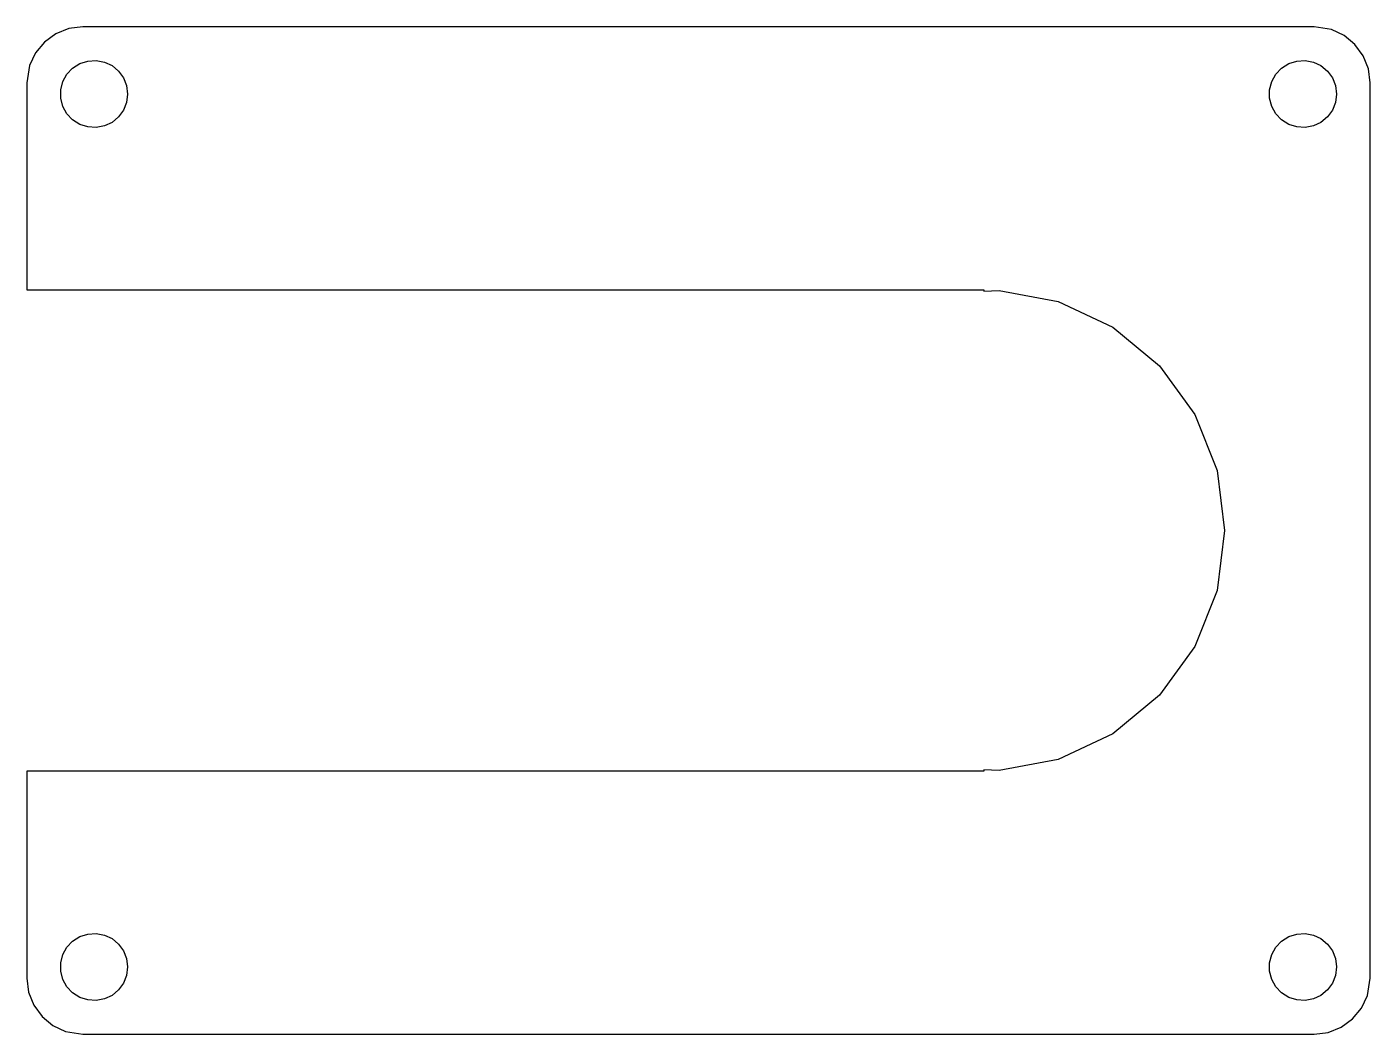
# Model space of a CAD drawing. Header units: metres. Extents: x -101 to 19, y -45 to 45.
import ezdxf

# ---------------------------------------------------------------- set-up
doc = ezdxf.new("R2010")
doc.units = ezdxf.units.M

msp = doc.modelspace()

# ---------------------------------------------------------------- linework, layer by layer
for p, q in [((-97.2435, 44.8429), (-98.4088, 44.3815)), ((-96, 45), (-97.2435, 44.8429)), ((14, 45), (-96, 45)), ((15.5451, 44.7553), (14, 45)), ((16.6791, 44.2216), (15.5451, 44.7553)), ((-99.4227, 43.6448), (-100.222, 42.6791)), ((-98.4088, 44.3815), (-99.4227, 43.6448)), ((17.6448, 43.4227), (16.6791, 44.2216)), ((18.3815, 42.4088), (17.6448, 43.4227)), ((-100.222, 42.6791), (-100.755, 41.5451)), ((18.8429, 41.2435), (18.3815, 42.4088)), ((-100.755, 41.5451), (-101, 40)), ((-97.427, 40.7634), (-96.9123, 41.3115)), ((-96.9123, 41.3115), (-96.2773, 41.7145)), ((-96.2773, 41.7145), (-95.5621, 41.9469)), ((-95.5621, 41.9469), (-94.8116, 41.9941)), ((-94.8116, 41.9941), (-94.073, 41.8532)), ((-94.073, 41.8532), (-93.3925, 41.533)), ((-93.3925, 41.533), (-92.8131, 41.0536)), ((-92.8131, 41.0536), (-92.3711, 40.4453)), ((10.5729, 40.7634), (11.0877, 41.3115)), ((11.0877, 41.3115), (11.7227, 41.7145)), ((11.7227, 41.7145), (12.4379, 41.9469)), ((12.4379, 41.9469), (13.1884, 41.9941)), ((13.1884, 41.9941), (13.927, 41.8532)), ((13.927, 41.8532), (14.6075, 41.533)), ((14.6075, 41.533), (15.1869, 41.0536)), ((15.1869, 41.0536), (15.6289, 40.4453)), ((19, 40), (18.8429, 41.2435)), ((-101, 40), (-101, 21.5)), ((-97.9763, 39.376), (-97.7893, 40.1044)), ((-97.7893, 40.1044), (-97.427, 40.7634)), ((-92.3711, 40.4453), (-92.0943, 39.7461)), ((-92.0943, 39.7461), (-92, 39)), ((10.0237, 39.376), (10.2107, 40.1044)), ((10.2107, 40.1044), (10.5729, 40.7634)), ((15.6289, 40.4453), (15.9057, 39.7461)), ((15.9057, 39.7461), (16, 39)), ((19, -40), (19, 40)), ((-97.9763, 38.624), (-97.9763, 39.376)), ((-97.7893, 37.8956), (-97.9763, 38.624)), ((-92, 39), (-92.0943, 38.2539)), ((10.0237, 38.624), (10.0237, 39.376)), ((10.2107, 37.8956), (10.0237, 38.624)), ((16, 39), (15.9057, 38.2539)), ((-97.427, 37.2366), (-97.7893, 37.8956)), ((-96.9123, 36.6885), (-97.427, 37.2366)), ((-92.3711, 37.5547), (-92.8131, 36.9464)), ((-92.0943, 38.2539), (-92.3711, 37.5547)), ((10.5729, 37.2366), (10.2107, 37.8956)), ((11.0877, 36.6885), (10.5729, 37.2366)), ((15.6289, 37.5547), (15.1869, 36.9464)), ((15.9057, 38.2539), (15.6289, 37.5547)), ((-96.2773, 36.2855), (-96.9123, 36.6885)), ((-95.5621, 36.0531), (-96.2773, 36.2855)), ((-94.8116, 36.0059), (-95.5621, 36.0531)), ((-94.073, 36.1468), (-94.8116, 36.0059)), ((-93.3925, 36.467), (-94.073, 36.1468)), ((-92.8131, 36.9464), (-93.3925, 36.467)), ((11.7227, 36.2855), (11.0877, 36.6885)), ((12.4379, 36.0531), (11.7227, 36.2855)), ((13.1884, 36.0059), (12.4379, 36.0531)), ((13.927, 36.1468), (13.1884, 36.0059)), ((14.6075, 36.467), (13.927, 36.1468)), ((15.1869, 36.9464), (14.6075, 36.467)), ((-101, 21.5), (-15.5, 21.5)), ((-15.5, 21.5), (-15.5, 21.3726)), ((-15.5, 21.3726), (-14.15, 21.4576)), ((-14.15, 21.4576), (-8.85612, 20.4477)), ((-8.85612, 20.4477), (-3.97972, 18.153)), ((-3.97972, 18.153), (0.17282, 14.7178)), ((0.17282, 14.7178), (3.34059, 10.3577)), ((3.34059, 10.3577), (5.32452, 5.34683)), ((5.32452, 5.34683), (6, 0)), ((6, 0), (5.32452, -5.34683)), ((5.32452, -5.34683), (3.34059, -10.3577)), ((3.34059, -10.3577), (0.17282, -14.7178)), ((0.17282, -14.7178), (-3.97972, -18.153)), ((-3.97972, -18.153), (-8.85612, -20.4477)), ((-15.5, -21.5), (-101, -21.5)), ((-101, -21.5), (-101, -40)), ((-14.15, -21.4576), (-15.5, -21.3726)), ((-15.5, -21.3726), (-15.5, -21.5)), ((-8.85612, -20.4477), (-14.15, -21.4576)), ((-97.427, -37.2366), (-96.9123, -36.6885)), ((-96.9123, -36.6885), (-96.2773, -36.2855)), ((-96.2773, -36.2855), (-95.5621, -36.0531)), ((-95.5621, -36.0531), (-94.8116, -36.0059)), ((-94.8116, -36.0059), (-94.073, -36.1468)), ((-94.073, -36.1468), (-93.3925, -36.467)), ((-93.3925, -36.467), (-92.8131, -36.9464)), ((-92.8131, -36.9464), (-92.3711, -37.5547)), ((10.5729, -37.2366), (11.0877, -36.6885)), ((11.0877, -36.6885), (11.7227, -36.2855)), ((11.7227, -36.2855), (12.4379, -36.0531)), ((12.4379, -36.0531), (13.1884, -36.0059)), ((13.1884, -36.0059), (13.927, -36.1468)), ((13.927, -36.1468), (14.6075, -36.467)), ((14.6075, -36.467), (15.1869, -36.9464)), ((15.1869, -36.9464), (15.6289, -37.5547)), ((-97.9763, -38.624), (-97.7893, -37.8956)), ((-97.7893, -37.8956), (-97.427, -37.2366)), ((-92.3711, -37.5547), (-92.0943, -38.2539)), ((-92.0943, -38.2539), (-92, -39)), ((10.0237, -38.624), (10.2107, -37.8956)), ((10.2107, -37.8956), (10.5729, -37.2366)), ((15.6289, -37.5547), (15.9057, -38.2539)), ((15.9057, -38.2539), (16, -39)), ((-97.9763, -39.376), (-97.9763, -38.624)), ((-97.7893, -40.1044), (-97.9763, -39.376)), ((-92, -39), (-92.0943, -39.7461)), ((10.0237, -39.376), (10.0237, -38.624)), ((10.2107, -40.1044), (10.0237, -39.376)), ((16, -39), (15.9057, -39.7461)), ((-101, -40), (-100.843, -41.2435)), ((-97.427, -40.7634), (-97.7893, -40.1044)), ((-96.9123, -41.3115), (-97.427, -40.7634)), ((-92.3711, -40.4453), (-92.8131, -41.0536)), ((-92.0943, -39.7461), (-92.3711, -40.4453)), ((10.5729, -40.7634), (10.2107, -40.1044)), ((11.0877, -41.3115), (10.5729, -40.7634)), ((15.6289, -40.4453), (15.1869, -41.0536)), ((15.9057, -39.7461), (15.6289, -40.4453)), ((18.7553, -41.5451), (19, -40)), ((-100.843, -41.2435), (-100.382, -42.4088)), ((-96.2773, -41.7145), (-96.9123, -41.3115)), ((-95.5621, -41.9469), (-96.2773, -41.7145)), ((-94.8116, -41.9941), (-95.5621, -41.9469)), ((-94.073, -41.8532), (-94.8116, -41.9941)), ((-93.3925, -41.533), (-94.073, -41.8532)), ((-92.8131, -41.0536), (-93.3925, -41.533)), ((11.7227, -41.7145), (11.0877, -41.3115)), ((12.4379, -41.9469), (11.7227, -41.7145)), ((13.1884, -41.9941), (12.4379, -41.9469)), ((13.927, -41.8532), (13.1884, -41.9941)), ((14.6075, -41.533), (13.927, -41.8532)), ((15.1869, -41.0536), (14.6075, -41.533)), ((18.2216, -42.6791), (18.7553, -41.5451)), ((-100.382, -42.4088), (-99.6448, -43.4227)), ((17.4227, -43.6448), (18.2216, -42.6791)), ((-99.6448, -43.4227), (-98.6791, -44.2216)), ((-98.6791, -44.2216), (-97.5451, -44.7553)), ((15.2435, -44.8429), (16.4088, -44.3815)), ((16.4088, -44.3815), (17.4227, -43.6448)), ((-97.5451, -44.7553), (-96, -45)), ((-96, -45), (14, -45)), ((14, -45), (15.2435, -44.8429))]:
    msp.add_line(p, q)

doc.saveas('drawing.dxf')
